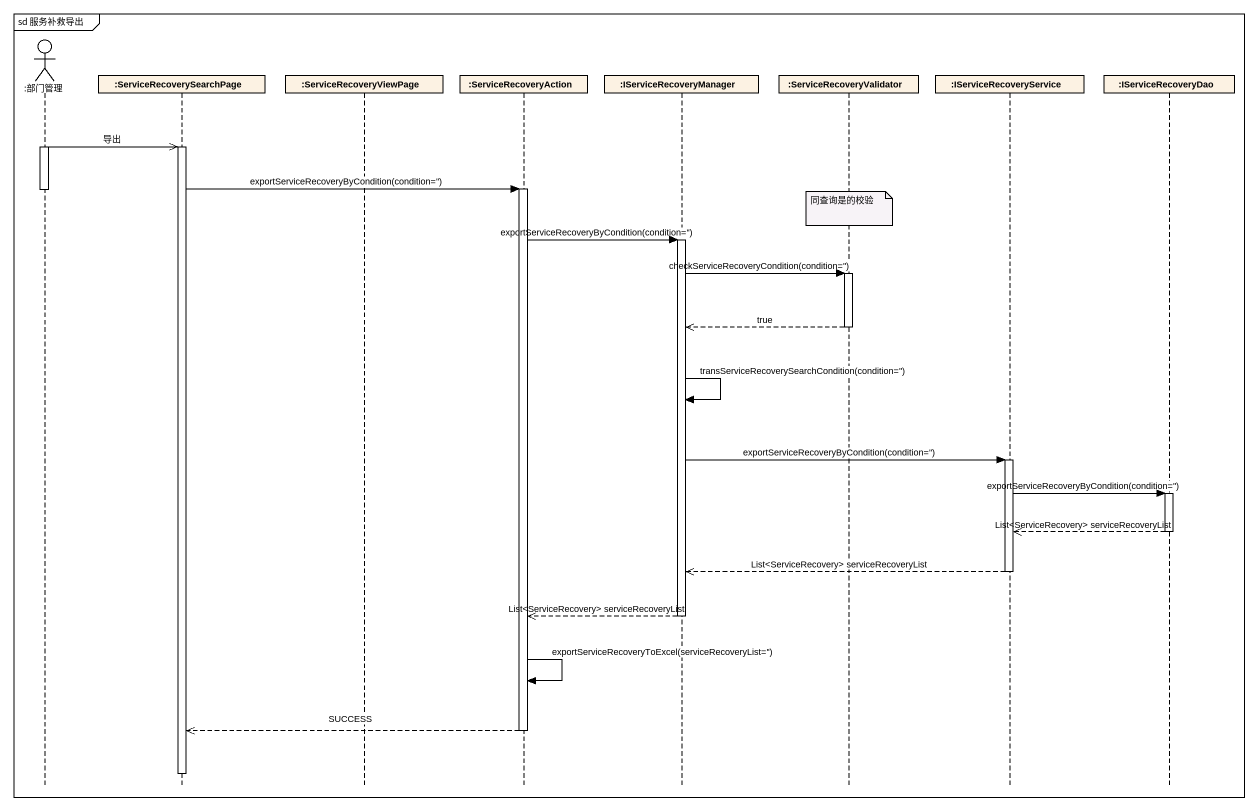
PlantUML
@startuml
mainframe sd 服务补救导出
hide footbox
actor ":部门管理" as 部门管理
participant ":ServiceRecoverySearchPage" as ServiceRecoverySearchPage
participant ":ServiceRecoveryViewPage" as ServiceRecoveryViewPage
participant ":ServiceRecoveryAction" as ServiceRecoveryAction
participant ":IServiceRecoveryManager" as IServiceRecoveryManager
participant ":ServiceRecoveryValidator" as ServiceRecoveryValidator
participant ":IServiceRecoveryService" as IServiceRecoveryService
participant ":IServiceRecoveryDao" as IServiceRecoveryDao

activate 部门管理
部门管理 ->> ServiceRecoverySearchPage : 导出
activate ServiceRecoverySearchPage
ServiceRecoverySearchPage -> ServiceRecoveryAction : exportServiceRecoveryByCondition(condition='')
activate ServiceRecoveryAction
deactivate 部门管理
note over ServiceRecoveryValidator : 同查询是的校验
ServiceRecoveryAction -> IServiceRecoveryManager : exportServiceRecoveryByCondition(condition='')
activate IServiceRecoveryManager
IServiceRecoveryManager -> ServiceRecoveryValidator : checkServiceRecoveryCondition(condition='')
activate ServiceRecoveryValidator
ServiceRecoveryValidator -->> IServiceRecoveryManager : true
deactivate ServiceRecoveryValidator
IServiceRecoveryManager -> IServiceRecoveryManager : transServiceRecoverySearchCondition(condition='')
IServiceRecoveryManager -> IServiceRecoveryService : exportServiceRecoveryByCondition(condition='')
activate IServiceRecoveryService
IServiceRecoveryService -> IServiceRecoveryDao : exportServiceRecoveryByCondition(condition='')
activate IServiceRecoveryDao
IServiceRecoveryDao -->> IServiceRecoveryService : List<ServiceRecovery> serviceRecoveryList
deactivate IServiceRecoveryDao
IServiceRecoveryService -->> IServiceRecoveryManager : List<ServiceRecovery> serviceRecoveryList
deactivate IServiceRecoveryService
IServiceRecoveryManager -->> ServiceRecoveryAction : List<ServiceRecovery> serviceRecoveryList
deactivate IServiceRecoveryManager
ServiceRecoveryAction -> ServiceRecoveryAction : exportServiceRecoveryToExcel(serviceRecoveryList='')
ServiceRecoveryAction -->> ServiceRecoverySearchPage : SUCCESS
deactivate ServiceRecoveryAction
deactivate ServiceRecoverySearchPage
@enduml
